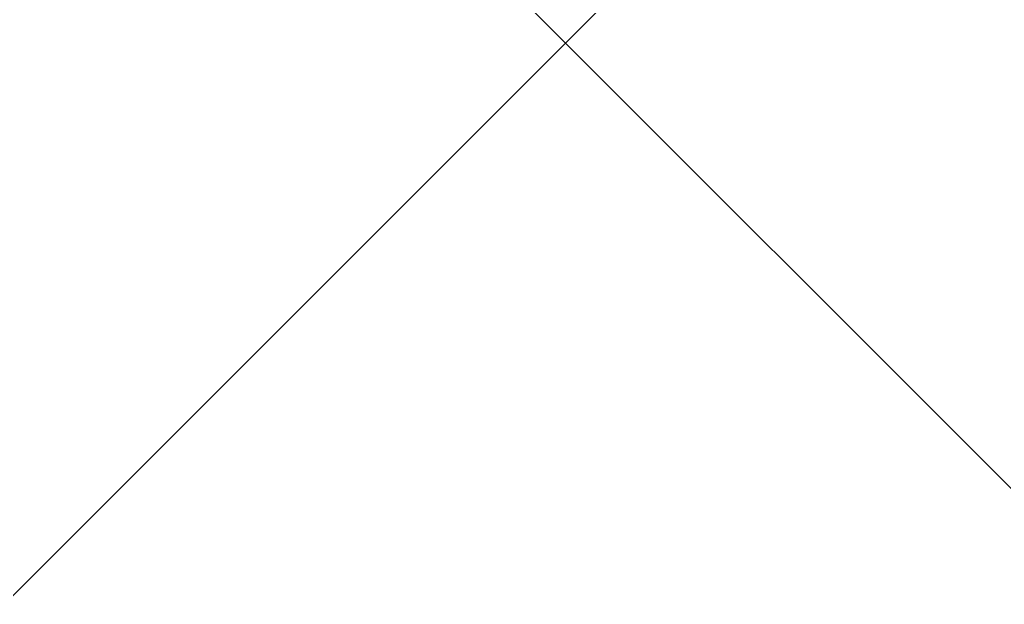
# Model space of a CAD drawing. Header units: metres. Extents: x 0 to 810, y 0 to 745.
# Drawn here: x 2.2618 to 2.6914, y 0.2551 to 0.5102 of the extents above; entities that cross this region are included whole.
import ezdxf

# ---------------------------------------------------------------- set-up
doc = ezdxf.new("R2010")
doc.units = ezdxf.units.M
doc.layers.add('forest', color=7, linetype='Continuous')
doc.layers.add('forestfragmentation', color=7, linetype='Continuous')

msp = doc.modelspace()

# ---------------------------------------------------------------- linework, layer by layer
at = {"layer": 'forest', "color": 164}
msp.add_lwpolyline([(0, 0), (2, 0), (4, 2), (4, 3), (3, 4), (2, 4), (2, 5), (1, 6), (0, 5), (0, 13), (1, 13), (2, 14), (1, 15), (1, 17), (0, 18), (0, 24), (2, 26), (1, 27), (0, 27), (0, 63), (63, 63)], dxfattribs=at)
msp.add_lwpolyline([(0, 0), (2, 0), (4, 2), (4, 3), (3, 4), (2, 4), (2, 5), (1, 6), (0, 5), (0, 13), (1, 13), (2, 14), (1, 15), (1, 17), (0, 18), (0, 24), (2, 26), (1, 27), (0, 27), (0, 63), (63, 63)], dxfattribs=at)
msp.add_lwpolyline([(0, 0), (2, 0), (4, 2), (4, 3), (3, 4), (2, 4), (2, 5), (1, 6), (0, 5), (0, 13), (1, 13), (2, 14), (1, 15), (1, 17), (0, 18), (0, 24), (2, 26), (1, 27), (0, 27), (0, 63), (63, 63)], dxfattribs=at)
msp.add_lwpolyline([(0, 0), (2, 0), (4, 2), (4, 3), (3, 4), (2, 4), (2, 5), (1, 6), (0, 5), (0, 13), (1, 13), (2, 14), (1, 15), (1, 17), (0, 18), (0, 24), (2, 26), (1, 27), (0, 27), (0, 63), (63, 63)], dxfattribs=at)
at = {"layer": 'forest', "color": 49}
msp.add_lwpolyline([(3, 0), (2, 1), (0, 1), (0, 63), (16, 63), (16, 61), (15, 61), (14, 60), (14, 58), (15, 57), (16, 57), (18, 59), (18, 60), (19, 61), (19, 63), (63, 63)], dxfattribs=at)
msp.add_lwpolyline([(3, 0), (2, 1), (0, 1), (0, 63), (16, 63), (16, 61), (15, 61), (14, 60), (14, 58), (15, 57), (16, 57), (18, 59), (18, 60), (19, 61), (19, 63), (63, 63)], dxfattribs=at)
msp.add_lwpolyline([(3, 0), (2, 1), (0, 1), (0, 63), (16, 63), (16, 61), (15, 61), (14, 60), (14, 58), (15, 57), (16, 57), (18, 59), (18, 60), (19, 61), (19, 63), (63, 63)], dxfattribs=at)
msp.add_lwpolyline([(3, 0), (2, 1), (0, 1), (0, 63), (16, 63), (16, 61), (15, 61), (14, 60), (14, 58), (15, 57), (16, 57), (18, 59), (18, 60), (19, 61), (19, 63), (63, 63)], dxfattribs=at)
at = {"layer": 'forest', "color": 176}
msp.add_lwpolyline([(0, 0), (0, 1), (1, 0), (2, 0), (5, 3), (4, 4), (2, 4), (2, 5), (3, 6), (3, 9), (2, 10), (1, 9), (0, 9), (0, 55), (4, 59), (4, 62), (3, 63), (62, 63)], dxfattribs=at)
msp.add_lwpolyline([(0, 0), (0, 1), (1, 0), (2, 0), (5, 3), (4, 4), (2, 4), (2, 5), (3, 6), (3, 9), (2, 10), (1, 9), (0, 9), (0, 55), (4, 59), (4, 62), (3, 63), (62, 63)], dxfattribs=at)
msp.add_lwpolyline([(0, 0), (0, 1), (1, 0), (2, 0), (5, 3), (4, 4), (2, 4), (2, 5), (3, 6), (3, 9), (2, 10), (1, 9), (0, 9), (0, 55), (4, 59), (4, 62), (3, 63), (62, 63)], dxfattribs=at)
msp.add_lwpolyline([(0, 0), (0, 1), (1, 0), (2, 0), (5, 3), (4, 4), (2, 4), (2, 5), (3, 6), (3, 9), (2, 10), (1, 9), (0, 9), (0, 55), (4, 59), (4, 62), (3, 63), (62, 63)], dxfattribs=at)
at = {"layer": 'forest', "color": 97}
msp.add_lwpolyline([(3, 0), (0, 3), (0, 6), (1, 6), (2, 7), (4, 7), (5, 8), (8, 8), (9, 9), (9, 10), (10, 11), (10, 12), (13, 15), (14, 15), (16, 17), (17, 17), (18, 18), (19, 18), (21, 20), (23, 20), (24, 21)], dxfattribs=at)
msp.add_lwpolyline([(3, 0), (0, 3), (0, 6), (1, 6), (2, 7), (4, 7), (5, 8), (8, 8), (9, 9), (9, 10), (10, 11), (10, 12), (13, 15), (14, 15), (16, 17), (17, 17), (18, 18), (19, 18), (21, 20), (23, 20), (24, 21)], dxfattribs=at)
msp.add_lwpolyline([(3, 0), (0, 3), (0, 6), (1, 6), (2, 7), (4, 7), (5, 8), (8, 8), (9, 9), (9, 10), (10, 11), (10, 12), (13, 15), (14, 15), (16, 17), (17, 17), (18, 18), (19, 18), (21, 20), (23, 20), (24, 21)], dxfattribs=at)
msp.add_lwpolyline([(3, 0), (0, 3), (0, 6), (1, 6), (2, 7), (4, 7), (5, 8), (8, 8), (9, 9), (9, 10), (10, 11), (10, 12), (13, 15), (14, 15), (16, 17), (17, 17), (18, 18), (19, 18), (21, 20), (23, 20), (24, 21)], dxfattribs=at)
at = {"layer": 'forest', "color": 149}
for points in [[(2, 0), (5, 3), (5, 5), (6, 6), (6, 7), (7, 8), (7, 9), (8, 10), (8, 11), (10, 13), (10, 14), (13, 17), (13, 18)], [(2, 0), (5, 3), (5, 5), (6, 6), (6, 7), (7, 8), (7, 9), (8, 10), (8, 11), (10, 13), (10, 14), (13, 17), (13, 18)], [(2, 0), (5, 3), (5, 5), (6, 6), (6, 7), (7, 8), (7, 9), (8, 10), (8, 11), (10, 13), (10, 14), (13, 17), (13, 18)], [(2, 0), (5, 3), (5, 5), (6, 6), (6, 7), (7, 8), (7, 9), (8, 10), (8, 11), (10, 13), (10, 14), (13, 17), (13, 18)], [(34, 0), (8, 0), (8, 1), (7, 2), (6, 1), (6, 0), (3, 0), (2, 1), (1, 0)], [(34, 0), (8, 0), (8, 1), (7, 2), (6, 1), (6, 0), (3, 0), (2, 1), (1, 0)], [(34, 0), (8, 0), (8, 1), (7, 2), (6, 1), (6, 0), (3, 0), (2, 1), (1, 0)], [(34, 0), (8, 0), (8, 1), (7, 2), (6, 1), (6, 0), (3, 0), (2, 1), (1, 0)]]:
    msp.add_lwpolyline(points, dxfattribs=at)
at = {"layer": 'forest', "color": 111}
msp.add_lwpolyline([(24, 11), (21, 11), (19, 13), (18, 13), (17, 12), (17, 11), (16, 11), (15, 12), (14, 12), (13, 11), (12, 11), (9, 8), (8, 8), (7, 7), (4, 7), (1, 4), (3, 2), (3, 1), (2, 0), (0, 0)], dxfattribs=at)
msp.add_lwpolyline([(24, 11), (21, 11), (19, 13), (18, 13), (17, 12), (17, 11), (16, 11), (15, 12), (14, 12), (13, 11), (12, 11), (9, 8), (8, 8), (7, 7), (4, 7), (1, 4), (3, 2), (3, 1), (2, 0), (0, 0)], dxfattribs=at)
msp.add_lwpolyline([(24, 11), (21, 11), (19, 13), (18, 13), (17, 12), (17, 11), (16, 11), (15, 12), (14, 12), (13, 11), (12, 11), (9, 8), (8, 8), (7, 7), (4, 7), (1, 4), (3, 2), (3, 1), (2, 0), (0, 0)], dxfattribs=at)
msp.add_lwpolyline([(24, 11), (21, 11), (19, 13), (18, 13), (17, 12), (17, 11), (16, 11), (15, 12), (14, 12), (13, 11), (12, 11), (9, 8), (8, 8), (7, 7), (4, 7), (1, 4), (3, 2), (3, 1), (2, 0), (0, 0)], dxfattribs=at)
at = {"layer": 'forestfragmentation', "color": 98}
msp.add_lwpolyline([(0, 0), (0, 3), (3, 6), (4, 6), (5, 5), (5, 4), (4, 3), (4, 2), (2, 0), (0, 0)], dxfattribs=at)
msp.add_lwpolyline([(0, 0), (0, 3), (3, 6), (4, 6), (5, 5), (5, 4), (4, 3), (4, 2), (2, 0), (0, 0)], dxfattribs=at)
msp.add_lwpolyline([(0, 0), (0, 3), (3, 6), (4, 6), (5, 5), (5, 4), (4, 3), (4, 2), (2, 0), (0, 0)], dxfattribs=at)
msp.add_lwpolyline([(0, 0), (0, 3), (3, 6), (4, 6), (5, 5), (5, 4), (4, 3), (4, 2), (2, 0), (0, 0)], dxfattribs=at)

doc.saveas('drawing.dxf')
